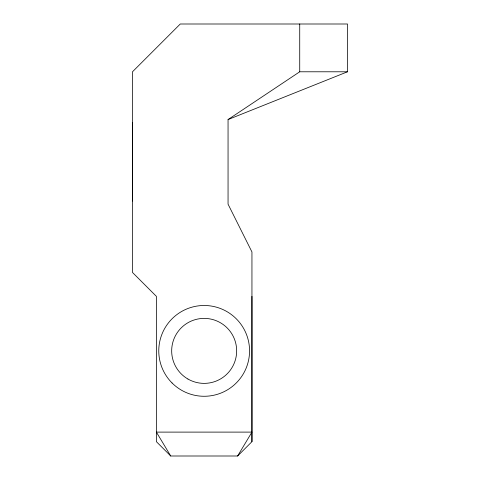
<?xml version="1.0" encoding="UTF-8"?>
<svg xmlns="http://www.w3.org/2000/svg" width="480" height="480" viewBox="0 0 480 480"><rect width="100%" height="100%" fill="white"/><g stroke="black" fill="none" stroke-linecap="round" stroke-linejoin="round"><path stroke-width="0.72" d="M251.946 441.666L251.946 251.946L228.054 204.162L228.054 119.562L347.508 71.784L347.508 24L180.276 24L132.492 71.784L132.492 272.46L156.384 296.346L156.384 441.666L170.718 456L237.612 456L251.946 441.666L251.946 296.346M237.612 456L251.946 432.108L156.384 432.108L170.718 456M228.054 119.562L299.724 71.784L347.508 71.784M299.724 24L299.724 71.784M132.492 122.682L132.492 201.042M187.92 379.02A32.49 32.49 0 0 0 236.658 350.886A32.49 32.49 0 0 0 187.92 322.746A32.49 32.49 0 0 0 187.92 379.02M172.068 382.98A45.39 45.39 0 0 0 248.01 362.634A45.39 45.39 0 0 0 192.414 307.038A45.39 45.39 0 0 0 172.068 382.98"/></g></svg>
